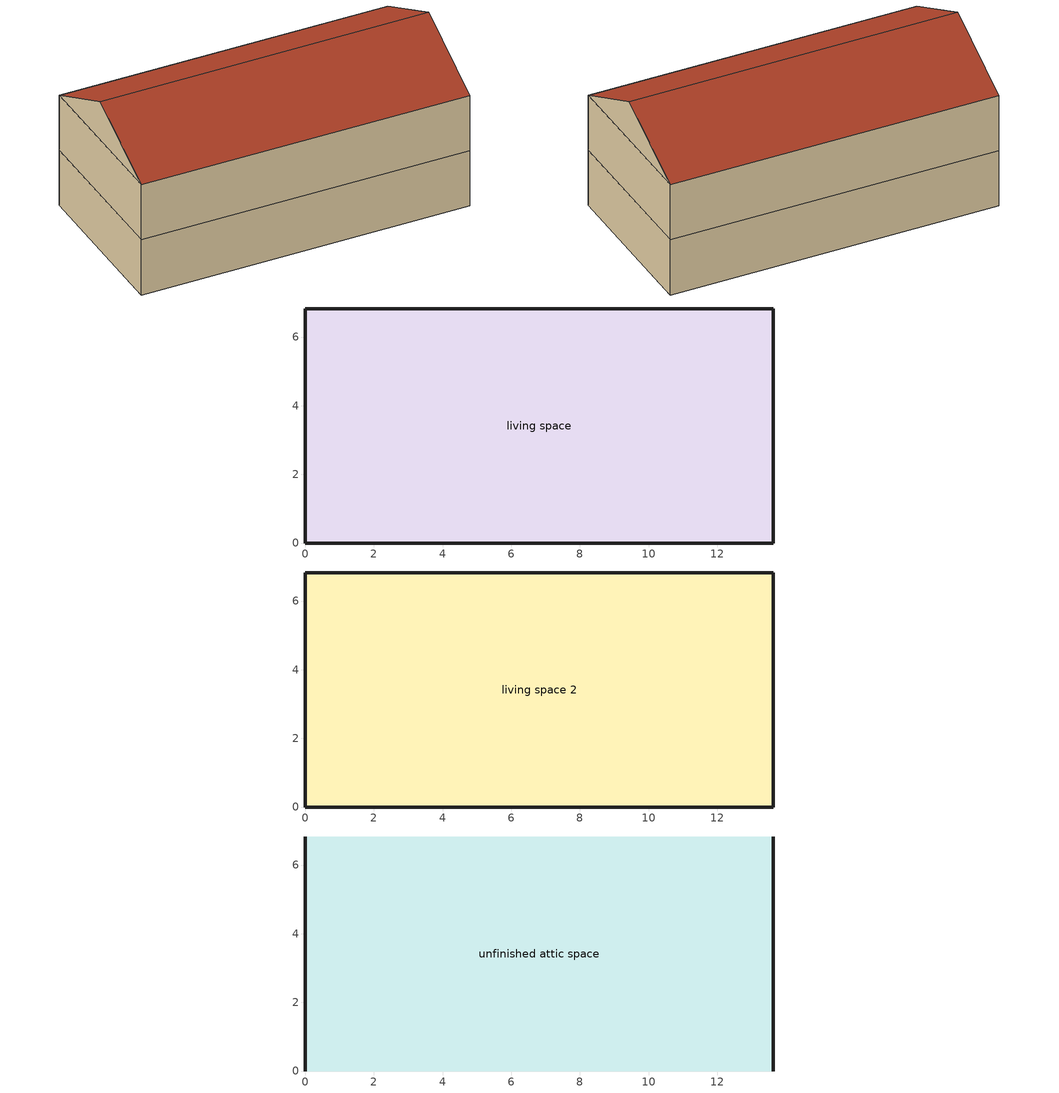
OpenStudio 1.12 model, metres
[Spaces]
living space
 floor ground: 0,0 0,6.82 13.63,6.82 13.63,0 z0
 wall outside: 0,6.82 0,0 13.63,0 13.63,6.82 0,6.82 z0:2.44
living space 2
 floor to living space: 0,0 0,6.82 13.63,6.82 13.63,0 z2.44
 wall outside: 0,6.82 0,0 13.63,0 13.63,6.82 0,6.82 z2.44:4.88
unfinished attic space
 floor to living space 2: 0,6.82 13.63,6.82 13.63,0 0,0 z4.88
 wall outside: 0,3.41,6.58 0,6.82,4.88 0,0,4.88; 13.63,3.41,6.58 13.63,0,4.88 13.63,6.82,4.88
 roof outside: 13.63,3.41,6.58 0,3.41,6.58 0,0,4.88 13.63,0,4.88; 0,3.41,6.58 13.63,3.41,6.58 13.63,6.82,4.88 0,6.82,4.88
[ClimateZones]
Climate Zone Institution Name 1=ASHRAE; Climate Zone Document Name 1=ANSI/ASHRAE Standard 169; Climate Zone Document Year 1=2006; Climate Zone Institution Name 2=CEC; Climate Zone Document Name 2=California Climate Zone Descriptions; Climate Zone Document Year 2=1995; Climate Zone Institution Name 3=Building America; Climate Zone Document Year 3=0; Climate Zone Value 3=Cold
[Building]
Building 1
[Site]
Denver Intl Ap_CO_USA: Latitude {deg}=39.83; Longitude {deg}=-104.65; Time Zone {hr}=-7; Elevation {m}=1650
[SizingPeriod:DesignDay] Barometric Pressure {Pa}=83011; Sky Clearness=0; Rain Indicator=0; Snow Indicator=0; Day of Month=21; Daylight Saving Time Indicator=0; Humidity Indicating Type=Wetbulb; Dry-Bulb Temperature Range Modifier Type=DefaultMultipliers
Name | Maximum Dry-Bulb Temperature {C} | Daily Dry-Bulb Temperature Range {deltaC} | Humidity Indicating Conditions at Maximum Dry-Bulb | Wind Speed {m/s} | Wind Direction {deg} | Month | Day Type | Solar Model Indicator | ASHRAE Taub | ASHRAE Taud
Denver Intl Ap Ann Clg .4% Condns WB=>MDB | 27.3 | 15.2 | 18.3 | 4.2 | 80 | 7 | SummerDesignDay | ASHRAETau | 0.424 | 2.012
Denver Intl Ap Ann Clg .4% Condns DB=>MWB | 34.6 | 15.2 | 15.7 | 4.2 | 80 | 7 | SummerDesignDay | ASHRAETau | 0.424 | 2.012
Denver Intl Ap Ann Htg 99.6% Condns DB | -17.4 | 0 | -17.4 | 3.3 | 160 | 12 | WinterDesignDay | ASHRAEClearSky
[Site:WaterMainsTemperature]
Calculation Method=Correlation; Annual Average Outdoor Air Temperature {C}=10.8753; Maximum Difference In Monthly Average Outdoor Air Temperatures {deltaC}=23.1524
[Site:GroundTemperature:BuildingSurface]
6.71221, 4.9416, 4.79814, 5.63626, 9.00496, 12.3608, 15.2732, 17.1228, 17.2883, 15.7979, 12.9685, 9.71588
[Site:GroundTemperature:Deep]
10.8753, 10.8753, 10.8753, 10.8753, 10.8753, 10.8753, 10.8753, 10.8753, 10.8753, 10.8753, 10.8753, 10.8753
[ThermalZone] Use Ideal Air Loads=No
living zone; unfinished attic zone
[Sizing:Zone] Zone Cooling Design Supply Air Temperature Input Method=SupplyAirTemperature; Zone Cooling Design Supply Air Temperature {C}=14; Zone Cooling Design Supply Air Temperature Difference {deltaC}=11.11; Zone Heating Design Supply Air Temperature Input Method=SupplyAirTemperature; Zone Heating Design Supply Air Temperature {C}=40; Zone Heating Design Supply Air Temperature Difference {deltaC}=11.11; Zone Cooling Design Supply Air Humidity Ratio {kg-H2O/kg-air}=0.0085; Zone Heating Design Supply Air Humidity Ratio {kg-H2O/kg-air}=0.008; Cooling Design Air Flow Method=DesignDay; Heating Design Air Flow Method=DesignDay; Account for Dedicated Outdoor Air System=No; Dedicated Outdoor Air System Control Strategy=NeutralSupplyAir; Dedicated Outdoor Air Low Setpoint Temperature for Design {C}=autosize; Dedicated Outdoor Air High Setpoint Temperature for Design {C}=autosize
living zone; unfinished attic zone
[Zone equipment]
living zone: Living Zone Electric Baseboards, Window AC
[Space]
Name | Thermal Zone
living space; living space 2 | living zone
unfinished attic space | unfinished attic zone
[ZoneHVAC:Baseboard:Convective:Electric]
Living Zone Electric Baseboards: Availability Schedule=Always On Discrete; Nominal Capacity {W}=autosize; Efficiency=1
[Coil:Cooling:DX:SingleSpeed]
WindowAC Coil: Availability Schedule=Always On Discrete; Rated Total Cooling Capacity {W}=autosize; Rated Sensible Heat Ratio=autosize; Rated COP {W/W}=2.4911; Rated Air Flow Rate {m3/s}=autosize; Rated Evaporator Fan Power Per Volume Flow Rate {W/(m3/s)}=773.3; Total Cooling Capacity Function of Temperature Curve=RoomAC-Cap-fT; Total Cooling Capacity Function of Flow Fraction Curve=RoomAC-Cap-fFF; Energy Input Ratio Function of Temperature Curve=RoomAC-EIR-fT; Energy Input Ratio Function of Flow Fraction Curve=RoomAC-EIR-fFF; Part Load Fraction Correlation Curve=RoomAC-PLF-fPLR; Condenser Type=AirCooled; Evaporative Condenser Effectiveness=0.9; Evaporative Condenser Air Flow Rate {m3/s}=Autosize; Evaporative Condenser Pump Rated Power Consumption {W}=Autosize; Crankcase Heater Capacity {W}=0; Maximum Outdoor Dry-Bulb Temperature for Crankcase Heater Operation {C}=10; Basin Heater Capacity {W/K}=0; Basin Heater Setpoint Temperature {C}=2
[Fan:OnOff]
WindowAC Fan: Availability Schedule=SupplyFanAvailability; Fan Efficiency=1; Pressure Rise {Pa}=0; Maximum Flow Rate {m3/s}=autosize; Motor Efficiency=1; Motor In Airstream Fraction=0; Fan Power Ratio Function of Speed Ratio Curve=Fan On Off Power Curve; Fan Efficiency Ratio Function of Speed Ratio Curve=Fan On Off Efficiency Curve
[Coil:Heating:Electric]
Always Off Heating Coil for PTAC: Availability Schedule=Always Off Discrete
[ZoneHVAC:PackagedTerminalAirConditioner]
Window AC: Availability Schedule=Always On Discrete; Supply Air Flow Rate During Cooling Operation {m3/s}=Autosize; Supply Air Flow Rate During Heating Operation {m3/s}=Autosize; Supply Air Flow Rate When No Cooling or Heating is Needed {m3/s}=Autosize; Outdoor Air Flow Rate During Cooling Operation {m3/s}=Autosize; Outdoor Air Flow Rate During Heating Operation {m3/s}=Autosize; Outdoor Air Flow Rate When No Cooling or Heating is Needed {m3/s}=Autosize; Supply Air Fan=WindowAC Fan; Heating Coil=Always Off Heating Coil for PTAC; Cooling Coil=WindowAC Coil; Fan Placement=DrawThrough; Supply Air Fan Operating Mode Schedule=SupplyFanOperation
[Schedule:Constant]
Name | Value
Always On Discrete; SupplyFanAvailability | 1
SupplyFanOperation; Always Off Discrete | 0
[Curve:Biquadratic] Minimum Value of x=0; Maximum Value of x=100; Minimum Value of y=0; Maximum Value of y=100
Name | Coefficient1 Constant | Coefficient2 x | Coefficient3 x**2 | Coefficient4 y | Coefficient5 y**2 | Coefficient6 x*y
RoomAC-Cap-fT | 0.6405 | 0.01568 | 0.0004531 | 0.001615 | -0.0001825 | 6.614e-05
RoomAC-EIR-fT | 2.287 | -0.1732 | 0.004745 | 0.01662 | 0.000484 | -0.001306
[Curve:Quadratic] Coefficient3 x**2=0; Minimum Value of x=0; Minimum Curve Output=0
Name | Coefficient1 Constant | Coefficient2 x | Maximum Value of x | Maximum Curve Output
RoomAC-Cap-fFF | 0.887 | 0.1128 | 2 | 2
RoomAC-EIR-fFF | 1.763 | -0.6081 | 2 | 2
RoomAC-PLF-fPLR | 0.78 | 0.22 | 1 | 1
[Curve:Exponent]
Fan On Off Power Curve: Coefficient1 Constant=1; Coefficient2 Constant=0; Coefficient3 Constant=0; Minimum Value of x=0; Maximum Value of x=1
[Curve:Cubic]
Fan On Off Efficiency Curve: Coefficient1 Constant=1; Coefficient2 x=0; Coefficient3 x**2=0; Coefficient4 x**3=0; Minimum Value of x=0; Maximum Value of x=1
